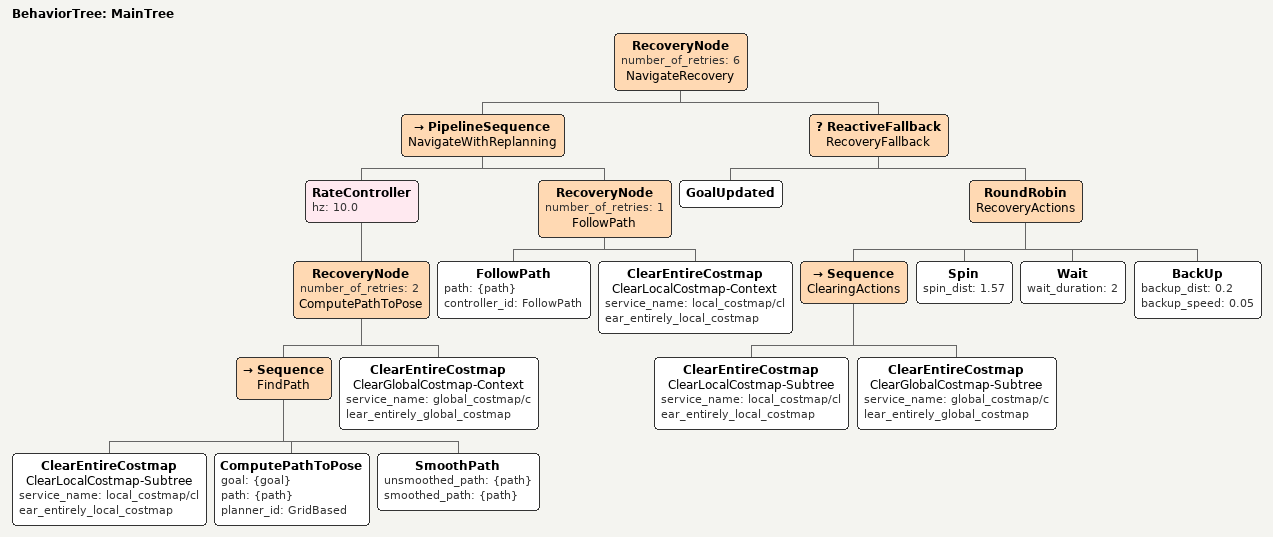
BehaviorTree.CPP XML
<root main_tree_to_execute="MainTree">
  <BehaviorTree ID="MainTree">
    <RecoveryNode number_of_retries="6" name="NavigateRecovery">
      <PipelineSequence name="NavigateWithReplanning">
        <RateController hz="10.0">
          <RecoveryNode number_of_retries="2" name="ComputePathToPose">
            <Sequence name="FindPath">
              <ClearEntireCostmap name="ClearLocalCostmap-Subtree" service_name="local_costmap/clear_entirely_local_costmap"/>
              <ComputePathToPose goal="{goal}" path="{path}" planner_id="GridBased"/>
              <SmoothPath unsmoothed_path="{path}" smoothed_path="{path}"/>
            </Sequence>
            <ClearEntireCostmap name="ClearGlobalCostmap-Context" service_name="global_costmap/clear_entirely_global_costmap"/>
          </RecoveryNode>
        </RateController>
        <RecoveryNode number_of_retries="1" name="FollowPath">
          <FollowPath path="{path}" controller_id="FollowPath"/>
          <ClearEntireCostmap name="ClearLocalCostmap-Context" service_name="local_costmap/clear_entirely_local_costmap"/>
        </RecoveryNode>
      </PipelineSequence>
      <ReactiveFallback name="RecoveryFallback">
        <GoalUpdated/>
        <RoundRobin name="RecoveryActions">
          <Sequence name="ClearingActions">
            <ClearEntireCostmap name="ClearLocalCostmap-Subtree" service_name="local_costmap/clear_entirely_local_costmap"/>
            <ClearEntireCostmap name="ClearGlobalCostmap-Subtree" service_name="global_costmap/clear_entirely_global_costmap"/>
          </Sequence>
          <Spin spin_dist="1.57"/>
          <Wait wait_duration="2"/>
          <BackUp backup_dist="0.2" backup_speed="0.05"/>
        </RoundRobin>
      </ReactiveFallback>-
    </RecoveryNode>
  </BehaviorTree>
</root>
